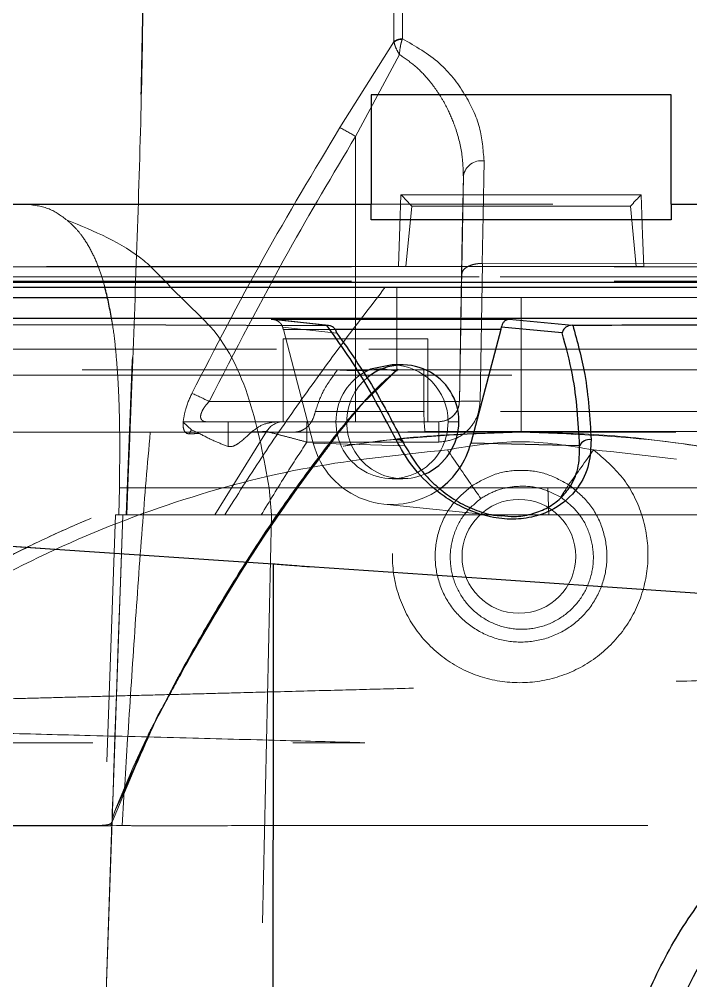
# Model space of a CAD drawing. Header units: millimetres. Extents: x 126 to 938, y 244 to 707.
# Drawn here: x 786.261 to 787.884, y 562.563 to 564.884 of the extents above; entities that cross this region are included whole.
import ezdxf

# ---------------------------------------------------------------- set-up
doc = ezdxf.new("R2010")
doc.units = ezdxf.units.MM
doc.linetypes.add('HIDDEN', pattern=[1.905, 1.27, -0.635])

msp = doc.modelspace()

# ---------------------------------------------------------------- linework, layer by layer
at = {"color": 7, "linetype": 'HIDDEN', "lineweight": 18}
for p, q in [((787.1665, 564.8292), (787.036, 564.6227)), ((787.0737, 564.601), (787.1796, 564.7986)), ((787.1111, 564.7014), (787.1111, 564.3994)), ((787.8363, 564.7014), (787.8363, 564.3994)), ((787.0737, 564.601), (787.0737, 563.9614)), ((787.3341, 564.5057), (787.3246, 563.9614)), ((787.1834, 564.4605), (787.764, 564.4605)), ((791.1005, 564.4373), (783.9082, 564.4373)), ((786.2803, 564.4373), (784.2438, 564.4373)), ((786.2803, 564.4373), (788.8596, 564.4373)), ((787.2096, 564.4329), (787.1953, 564.2873)), ((787.7521, 564.2873), (787.7378, 564.4329)), ((791.4838, 564.2873), (783.5905, 564.2873)), ((784.4222, 564.2873), (791.7627, 564.2873)), ((787.77, 564.2873), (787.1774, 564.2873)), ((787.1953, 564.2873), (787.1774, 564.2873)), ((787.1953, 564.2873), (787.7521, 564.2873)), ((787.3746, 563.9614), (787.3804, 564.2945)), ((787.3804, 564.2945), (787.3797, 564.2945)), ((787.77, 564.2873), (787.7521, 564.2873)), ((783.6128, 564.2623), (791.3347, 564.2623)), ((791.1827, 564.2623), (783.8954, 564.2623)), ((787.3299, 564.2672), (787.3246, 563.9614)), ((791.0485, 564.2493), (783.8989, 564.2493)), ((791.0435, 564.2373), (783.9039, 564.2373)), ((787.1456, 564.2373), (787.1737, 564.2373)), ((787.1456, 564.2373), (790.8259, 564.2373)), ((787.1737, 564.2373), (790.8083, 564.2373)), ((787.4737, 564.2123), (783.6862, 564.2123)), ((786.473, 564.2123), (787.4737, 564.2123)), ((787.4737, 564.2123), (787.4737, 563.8888)), ((787.4737, 564.2123), (791.1844, 564.2123)), ((791.2612, 564.2123), (787.4737, 564.2123)), ((787.4737, 564.2123), (787.4737, 563.8873)), ((789.8887, 564.1623), (783.924, 564.1623)), ((786.8975, 564.1407), (787.0286, 564.1264)), ((786.9715, 563.8605), (786.8992, 564.1346)), ((787.0248, 564.1346), (786.8992, 564.1346)), ((786.8987, 563.9123), (786.8987, 564.1123)), ((786.8987, 564.1123), (787.2487, 564.1123)), ((787.2487, 564.1123), (786.8987, 564.1123)), ((787.2487, 563.9123), (787.2487, 564.1123)), ((790.2808, 564.0873), (783.9237, 564.0873)), ((790.6927, 564.0873), (785.1688, 564.0873)), ((791.2612, 564.0251), (784.5076, 564.0251)), ((784.5077, 564.0373), (791.2612, 564.0373)), ((784.5085, 564.0373), (791.6974, 564.0373)), ((787.239, 564.0373), (787.0302, 564.0373)), ((787.1734, 564.0374), (789.498, 564.0373)), ((789.498, 564.0373), (787.1734, 564.0374)), ((787.1734, 564.0373), (789.498, 564.0373)), ((787.1734, 564.0373), (789.498, 564.0373)), ((787.239, 563.9373), (787.239, 564.0373)), ((790.5986, 564.0373), (787.239, 564.0373)), ((787.0737, 563.9614), (786.7201, 563.9614)), ((787.3246, 563.9614), (787.0737, 563.9614)), ((787.0737, 563.9123), (787.0737, 563.9614)), ((787.239, 563.9373), (786.9766, 563.9373)), ((790.5986, 563.9373), (787.239, 563.9373)), ((786.5283, 563.9111), (786.5197, 563.6872)), ((786.6572, 563.9123), (786.6564, 563.9123)), ((786.6564, 563.9123), (786.7655, 563.9123)), ((786.6775, 563.8928), (786.6571, 563.9116)), ((786.6572, 563.9123), (786.7142, 563.9123)), ((786.7142, 563.9123), (787.0737, 563.9123)), ((786.7655, 563.9123), (786.7655, 563.8526)), ((786.7655, 563.9123), (786.8851, 563.9123)), ((786.8991, 563.9123), (786.8851, 563.9123)), ((786.8987, 563.9123), (787.2487, 563.9123)), ((787.2487, 563.9123), (786.8987, 563.9123)), ((786.8991, 563.9123), (786.956, 563.9123)), ((786.956, 563.8631), (786.956, 563.9123)), ((787.2746, 563.9123), (786.956, 563.9123)), ((787.0264, 563.9123), (787.0524, 563.9123)), ((787.0737, 563.9123), (787.2746, 563.9123)), ((787.2746, 563.8631), (787.2746, 563.9123)), ((787.2972, 563.9123), (787.3232, 563.9123)), ((787.4737, 563.8873), (783.6862, 563.8873)), ((786.5775, 563.8873), (791.052, 563.8873)), ((786.6964, 563.8839), (786.6775, 563.8928)), ((786.9274, 563.8873), (786.7289, 563.8873)), ((786.7289, 563.8873), (787.1589, 563.8873)), ((786.8588, 563.8886), (786.7338, 563.6873)), ((786.9274, 563.8873), (787.1589, 563.8873)), ((787.1589, 563.8873), (787.2413, 563.8888)), ((787.2413, 563.8888), (787.4737, 563.8888)), ((787.4737, 563.8888), (790.568, 563.8888)), ((791.2612, 563.8873), (787.4737, 563.8873)), ((786.956, 563.8631), (787.2746, 563.8631)), ((787.1884, 563.8626), (787.193, 563.8541)), ((787.193, 563.8541), (786.9715, 563.8605)), ((787, 563.8433), (787.006, 563.8515)), ((787.1618, 563.7748), (787.1878, 563.7748)), ((786.5015, 563.6873), (786.5029, 563.7526)), ((786.8648, 563.7526), (786.5029, 563.7526)), ((787.5383, 563.7526), (786.8648, 563.7526)), ((786.8703, 563.6872), (786.8648, 563.7526)), ((788.563, 563.7526), (787.5383, 563.7526)), ((787.1423, 563.7132), (787.4263, 563.6846)), ((786.511, 563.6873), (786.4237, 561.1873)), ((786.4939, 563.6873), (786.5015, 563.6873)), ((786.511, 563.6873), (786.4939, 563.6873)), ((786.5015, 563.6873), (786.8703, 563.6873)), ((786.5197, 563.6873), (786.5015, 563.6873)), ((786.511, 563.6873), (786.7575, 563.6873)), ((786.521, 563.6873), (786.5197, 563.6873)), ((786.521, 563.6873), (786.7338, 563.6873)), ((786.8457, 563.6873), (786.7338, 563.6873)), ((786.7575, 563.6873), (791.0777, 563.6873)), ((786.7649, 558.8936), (786.8703, 563.6872)), ((788.6246, 563.6873), (786.8457, 563.6873)), ((786.8703, 563.6872), (786.8922, 563.6873)), ((786.8922, 563.6873), (786.9917, 563.6873)), ((786.5675, 563.1458), (786.6287, 563.2653)), ((786.536, 563.0782), (786.5675, 563.1458)), ((786.5505, 563.1019), (786.5752, 563.1609)), ((785.017, 563.1373), (787.0958, 563.1373)), ((785.1688, 563.1373), (787.0958, 563.1373)), ((786.4824, 562.9386), (786.5505, 563.1019)), ((786.4948, 562.9788), (786.536, 563.0782)), ((786.4853, 562.9528), (786.4948, 562.9788)), ((786.4853, 562.9528), (786.4948, 562.9788)), ((786.4922, 562.9718), (786.4853, 562.9529)), ((786.4854, 562.9529), (786.4237, 561.1873)), ((786.4853, 562.9529), (786.4237, 561.1873)), ((786.4237, 561.1873), (786.4853, 562.9528)), ((786.4854, 562.9528), (786.4237, 561.1873)), ((786.4851, 562.9462), (786.4237, 561.1873)), ((786.4852, 562.9478), (786.4851, 562.9462)), ((786.4854, 562.9529), (786.4852, 562.9478))]:
    msp.add_line(p, q, dxfattribs=at)
at = {"color": 7, "linetype": 'Continuous', "lineweight": 25}
for p, q in [((787.8363, 564.7014), (787.1111, 564.7014)), ((787.1111, 564.7014), (787.1111, 564.4373)), ((787.8363, 564.4373), (787.8363, 564.7014)), ((783.8775, 564.4373), (787.1111, 564.4373)), ((787.1111, 564.3994), (787.1111, 564.4373)), ((787.8363, 564.4373), (791.0988, 564.4373)), ((787.8363, 564.4373), (787.8363, 564.3994)), ((787.8363, 564.3994), (787.1111, 564.3994)), ((783.8989, 564.2493), (791.0485, 564.2493)), ((783.9039, 564.2373), (791.0435, 564.2373)), ((786.7029, 564.1623), (786.6269, 564.2373)), ((783.6862, 564.2123), (786.473, 564.2123)), ((781.559, 564.1623), (789.6435, 564.1623)), ((786.8699, 564.1596), (787.4452, 564.1596)), ((787.0054, 564.1449), (786.8699, 564.1596)), ((787.0081, 564.1447), (786.8726, 564.1595)), ((787.0046, 564.1449), (787.0054, 564.1449)), ((787.5726, 564.127), (787.4258, 564.1407)), ((787.4452, 564.1596), (787.5971, 564.1454)), ((787.5971, 564.1454), (787.5984, 564.1454)), ((787.4244, 564.1346), (787.0248, 564.1346)), ((787.4244, 564.1346), (787.352, 563.8605)), ((787.1878, 564.0498), (787.1618, 564.0498)), ((787.6152, 563.8542), (787.352, 563.8605)), ((783.9306, 563.7698), (786.347, 563.6047)), ((786.347, 563.6047), (786.8746, 563.5693))]:
    msp.add_line(p, q, dxfattribs=at)
at = {"color": 7, "linetype": 'HIDDEN', "lineweight": 18, "flags": 128}
for points in [[(787.3797, 564.2945), (787.3817, 564.41), (787.3841, 564.5422)], [(787.3341, 564.5057), (787.3316, 564.3655), (787.3299, 564.2672)], [(787.1774, 564.2873), (787.1808, 564.3843), (787.1834, 564.4605)], [(787.764, 564.4605), (787.7673, 564.3635), (787.77, 564.2873)], [(787.3804, 564.2945), (787.9886, 564.2936), (788.4665, 564.293)], [(786.5283, 563.9111), (786.5274, 563.8868), (786.5267, 563.8678)], [(786.5267, 563.8678), (786.5227, 563.7651), (786.5197, 563.6873)], [(786.521, 563.6873), (786.5245, 563.7781), (786.5281, 563.8729)], [(787.355, 563.7577), (787.3571, 563.7546), (787.3595, 563.7513), (787.362, 563.7477), (787.3647, 563.7438), (787.3675, 563.7398), (787.3704, 563.7356), (787.3735, 563.7313), (787.3765, 563.727)], [(787.5693, 563.7304), (787.572, 563.7345), (787.5746, 563.7386), (787.5772, 563.7426), (787.5798, 563.7465), (787.5822, 563.7503), (787.5845, 563.7538), (787.5867, 563.7571), (787.5886, 563.7602)], [(786.406, 561.1873), (786.4552, 562.5873), (786.4939, 563.6873)], [(786.511, 563.6873), (786.5053, 563.5237), (786.5002, 563.3773), (786.4959, 563.2538), (786.4923, 563.1525), (786.4905, 563.0993), (786.4889, 563.0537), (786.4876, 563.0157), (786.4866, 562.9878), (786.4859, 562.9688), (786.4854, 562.9528)], [(786.9917, 563.6873), (787.1011, 563.6873), (787.2288, 563.6873), (787.3776, 563.6873), (787.5407, 563.6873)], [(787.5407, 563.6873), (787.7943, 563.6873), (788.0646, 563.6873)]]:
    msp.add_lwpolyline(points, dxfattribs=at)
at = {"color": 7, "linetype": 'Continuous', "lineweight": 25, "flags": 128}
for points in [[(782.5267, 564.159), (782.8277, 564.1581), (783.1504, 564.157), (783.495, 564.1559), (783.8614, 564.1547), (784.2497, 564.1535), (784.6597, 564.1522), (785.0146, 564.151), (785.4023, 564.1498), (785.8167, 564.1485), (786.2083, 564.1473), (786.6149, 564.146), (787.0046, 564.1449)], [(787.1618, 564.0498), (787.11, 564.0393), (787.0925, 564.0304)], [(783.9306, 563.7698), (785.2838, 563.6774), (786.347, 563.6047)], [(786.8746, 563.5693), (786.8741, 562.2354), (786.8737, 561.1873)], [(786.962, 563.5627), (787.39, 563.5334), (787.811, 563.5046)], [(787.811, 563.5046), (788.2461, 563.4749), (788.671, 563.4458)]]:
    msp.add_lwpolyline(points, dxfattribs=at)
at = {"color": 7, "linetype": 'HIDDEN', "lineweight": 18}
for centre, radius, start, end in [((787.4737, 561.1873), 5.95, 91.99999, 178.00001), ((787.4737, 561.1872), 5.95, 92.00009, 177.99991), ((787.4737, 561.1872), 5.9354, 92.00001, 177.99993), ((787.4737, 561.1873), 5.95, 34.63083, 88.00015), ((787.4737, 561.1872), 5.95, 37.76413, 88), ((787.4737, 561.1873), 5.5, 90, 270), ((787.4737, 561.1873), 5.5, 90, 270), ((787.4737, 561.1873), 5.5, 270, 90), ((787.4737, 561.1873), 5.5, 270, 90), ((787.1858, 564.8066), 0.0303, 88.0082, 129.5455), ((787.1851, 564.8052), 0.0303, 87.5749, 127.8896), ((786.1068, 562.9641), 1.9012, 59.4299, 60.7417), ((787.3782, 564.4976), 0.0449, 82.5011, 169.6405), ((787.1607, 563.9133), 0.1365, 359.5611, 89.5604), ((787.1642, 563.9127), 0.1378, 121.3295, 180.1792), ((787.1905, 563.9126), 0.1381, 130.4767, 180.1432), ((786.0542, 562.5831), 1.5307, 64.2142, 65.9408), ((787.2746, 563.9623), 0.05, 269.9941, 358.9999), ((787.3496, 563.2478), 0.7141, 87.9938, 92.0062), ((787.5741, 563.9289), 0.3351, 178.5744, 186.8675), ((786.5397, 563.9105), 0.0114, 151.0406, 177.2508), ((786.8996, 563.8653), 0.047, 90.5521, 150.2865), ((787.1618, 563.9106), 0.1354, 179.2936, 0.7064), ((787.1878, 563.9103), 0.1354, 179.1654, 292.8804), ((786.7185, 563.8634), 0.0505, 144.4307, 157.0845), ((786.5384, 563.8673), 0.0117, 151.4698, 177.3212), ((790.6841, 561.0764), 4.6074, 143.0912, 153.1), ((787.1617, 563.9087), 0.1962, 194.2324, 305.9486), ((774.9437, 555.3104), 15.0132, 34.23965, 34.64138), ((784.6921, 565.8891), 3.5947, 323.6849, 325.3334), ((787.4684, 563.5873), 0.1375, 360, 180), ((787.4684, 563.5873), 0.1375, 360, 180), ((787.4684, 563.5873), 0.1375, 180, 0), ((787.4684, 563.5873), 0.1375, 180, 0)]:
    msp.add_arc(centre, radius, start, end, dxfattribs=at)
at = {"color": 7, "linetype": 'Continuous', "lineweight": 25}
for centre, radius, start, end in [((787.1879, 563.9141), 0.1353, 359.2257, 130.05), ((787.1857, 563.9117), 0.1375, 293.4371, 0.224), ((787.1746, 563.85), 0.0189, 12.5857, 99.8887), ((787.6386, 563.8432), 0.0259, 80.7902, 154.8472), ((787.1587, 563.9111), 0.1999, 306.2317, 345.3229)]:
    msp.add_arc(centre, radius, start, end, dxfattribs=at)
at = {"color": 7, "linetype": 'HIDDEN', "lineweight": 18}
for points, knots in [([(781.5811, 562.1595), (781.6174, 562.347), (781.6901, 562.7221), (781.8672, 563.2683), (782.0922, 563.7963), (782.368, 564.3005), (782.6913, 564.7763), (783.0593, 565.2194), (783.4688, 565.6257), (783.9012, 565.9786), (784.3489, 566.2803), (784.8116, 566.5366), (785.3078, 566.7553), (785.8328, 566.9305), (786.3745, 567.0541), (786.9225, 567.1309), (787.2899, 567.1405), (787.4737, 567.1453)], [0, 0, 0, 0, 0.068199, 0.136432, 0.204715, 0.273055, 0.341472, 0.409974, 0.478575, 0.547289, 0.609103, 0.671275, 0.736055, 0.80262, 0.868751, 0.934351, 1, 1, 1, 1]), ([(787.4737, 567.1453), (787.6724, 567.1397), (788.0695, 567.1285), (788.6619, 567.0388), (789.2445, 566.8939), (789.8037, 566.6906), (790.3243, 566.44), (790.8041, 566.1497), (791.2475, 565.8222), (791.6583, 565.4559), (792.0355, 565.0511), (792.3756, 564.6108), (792.6746, 564.138), (792.9277, 563.6398), (793.1333, 563.1205), (793.2884, 562.5847), (793.3964, 562.037), (793.4248, 561.6666), (793.439, 561.4814)], [0, 0, 0, 0, 0.065634, 0.131204, 0.197553, 0.263794, 0.32746, 0.388217, 0.448865, 0.509412, 0.569867, 0.631476, 0.693011, 0.754485, 0.815912, 0.877298, 0.938658, 1, 1, 1, 1]), ([(786.6232, 566.4318), (786.5474, 566.4184), (786.3924, 566.3909), (786.1568, 566.3361), (785.9236, 566.2714), (785.6991, 566.1982), (785.4783, 566.1159), (785.2465, 566.0177), (784.9847, 565.8913), (784.7038, 565.735), (784.4108, 565.5464), (784.1281, 565.3363), (783.8685, 565.1145), (783.6583, 564.9101), (783.4854, 564.7238), (783.3742, 564.5929), (783.2982, 564.4981), (783.2578, 564.4464), (783.2173, 564.3931), (783.1768, 564.3384), (783.1362, 564.2821), (783.0923, 564.2193), (783.0415, 564.1444), (782.9809, 564.0511), (782.9113, 563.9384), (782.834, 563.8054), (782.7507, 563.6512), (782.6487, 563.4455), (782.5417, 563.2009), (782.4416, 562.9321), (782.3566, 562.6637), (782.2857, 562.3915), (782.2273, 562.1112), (782.201, 561.9274), (782.1882, 561.838)], [0, 0, 0, 0, 0.033674, 0.068945, 0.105819, 0.139632, 0.172254, 0.20898, 0.249813, 0.299456, 0.349625, 0.402271, 0.453508, 0.499002, 0.530556, 0.564763, 0.574162, 0.58374, 0.593501, 0.603445, 0.61357, 0.623876, 0.636985, 0.653207, 0.672543, 0.694992, 0.720552, 0.749221, 0.795531, 0.837364, 0.874723, 0.918716, 0.960474, 1, 1, 1, 1]), ([(782.1986, 561.9019), (782.2169, 562.0255), (782.2587, 562.3072), (782.3717, 562.7357), (782.527, 563.1825), (782.7189, 563.6075), (782.9431, 564.0083), (783.1969, 564.3821), (783.4773, 564.7271), (783.814, 565.0756), (784.213, 565.4146), (784.6768, 565.7291), (785.1603, 565.9885), (785.6566, 566.192), (786.1298, 566.3394), (786.4404, 566.3971), (786.5792, 566.4228)], [0, 0, 0, 0, 0.055568, 0.126608, 0.196694, 0.265763, 0.333769, 0.40069, 0.466522, 0.531278, 0.615981, 0.698908, 0.780096, 0.859549, 0.937235, 1, 1, 1, 1]), ([(786.3887, 565.9373), (786.4175, 565.8993), (786.4797, 565.8175), (786.5245, 565.6506), (786.5507, 565.4474), (786.5603, 565.198), (786.5601, 564.9079), (786.5528, 564.5863), (786.5414, 564.2506), (786.5327, 564.0237), (786.5283, 563.9111)], [0, 0, 0, 0, 0.068825, 0.148352, 0.247063, 0.367739, 0.510952, 0.669548, 0.835908, 1, 1, 1, 1]), ([(786.5297, 563.916), (786.534, 564.0279), (786.5426, 564.2533), (786.5538, 564.587), (786.561, 564.9071), (786.5613, 565.1963), (786.5519, 565.4454), (786.5264, 565.6489), (786.4829, 565.8163), (786.4219, 565.899), (786.3937, 565.9373)], [0, 0, 0, 0, 0.163471, 0.329366, 0.487691, 0.630934, 0.751931, 0.851111, 0.931106, 1, 1, 1, 1]), ([(787.167, 565.9373), (787.167, 565.8491), (787.167, 565.667), (787.1668, 565.3897), (787.1666, 565.1087), (787.1665, 564.9218), (787.1665, 564.8299)], [0, 0, 0, 0, 0.238791, 0.493514, 0.751085, 1, 1, 1, 1]), ([(787.1868, 564.8368), (787.187, 564.9278), (787.1874, 565.1131), (787.188, 565.3919), (787.1886, 565.6677), (787.1888, 565.8493), (787.1888, 565.9373)], [0, 0, 0, 0, 0.248064, 0.505113, 0.760083, 1, 1, 1, 1]), ([(787.1665, 564.8299), (787.1665, 564.8298), (787.1665, 564.8295), (787.1665, 564.8293), (787.1665, 564.8292)], [0, 0, 0, 0, 0.552682, 1, 1, 1, 1]), ([(787.1665, 564.8292), (787.1671, 564.8268), (787.1683, 564.8219), (787.1725, 564.8115), (787.1767, 564.8039), (787.1796, 564.7986)], [0, 0, 0, 0, 0.216251, 0.460653, 1, 1, 1, 1]), ([(787.1796, 564.7986), (787.1802, 564.805), (787.1811, 564.8146), (787.1837, 564.8269), (787.1855, 564.8327), (787.1864, 564.8355)], [0, 0, 0, 0, 0.514429, 0.764875, 1, 1, 1, 1]), ([(787.1864, 564.8355), (787.1864, 564.8358), (787.1866, 564.8362), (787.1867, 564.8366), (787.1868, 564.8368)], [0, 0, 0, 0, 0.563296, 1, 1, 1, 1]), ([(787.3841, 564.5422), (787.3819, 564.5693), (787.3773, 564.6258), (787.3386, 564.7069), (787.278, 564.785), (787.2183, 564.819), (787.1868, 564.8368)], [0, 0, 0, 0, 0.217177, 0.453023, 0.711655, 1, 1, 1, 1]), ([(787.1796, 564.7986), (787.1921, 564.7902), (787.2185, 564.7724), (787.2468, 564.7427), (787.2683, 564.7146), (787.2842, 564.6899), (787.3015, 564.6575), (787.3196, 564.6119), (787.3325, 564.559), (787.3336, 564.5213), (787.3341, 564.5057)], [0, 0, 0, 0, 0.1312, 0.275979, 0.353628, 0.438797, 0.531091, 0.672725, 0.864314, 1, 1, 1, 1]), ([(787.036, 564.6227), (786.9731, 564.518), (786.847, 564.3078), (786.7346, 564.09), (786.6782, 563.9808)], [0, 0, 0, 0, 0.498467, 1, 1, 1, 1]), ([(786.7201, 563.9614), (786.7824, 564.0828), (786.8938, 564.2996), (787.0187, 564.5089), (787.0737, 564.601)], [0, 0, 0, 0, 0.559972, 1, 1, 1, 1]), ([(787.1834, 564.4605), (787.188, 564.4558), (787.1967, 564.4466), (787.2054, 564.4373), (787.2096, 564.4329)], [0, 0, 0, 0, 0.518623, 1, 1, 1, 1]), ([(787.764, 564.4605), (787.7594, 564.4558), (787.7507, 564.4466), (787.742, 564.4373), (787.7378, 564.4329)], [0, 0, 0, 0, 0.518623, 1, 1, 1, 1]), ([(783.9033, 564.4336), (783.9097, 564.4334), (783.9239, 564.433), (783.947, 564.4305), (783.9743, 564.4268), (784.0059, 564.4216), (784.042, 564.415), (784.0804, 564.4075), (784.1224, 564.3987), (784.1702, 564.3886), (784.2286, 564.3764), (784.299, 564.3622), (784.3787, 564.3467), (784.4577, 564.3321), (784.5289, 564.3199), (784.5982, 564.3087), (784.6704, 564.298), (784.751, 564.2873), (784.8841, 564.2718), (785.0023, 564.2621), (785.1022, 564.2569), (785.1324, 564.2555), (785.1623, 564.2544), (785.192, 564.2535), (785.2213, 564.2528), (785.2421, 564.2524), (785.2649, 564.2522), (785.2925, 564.2522), (785.3388, 564.2522), (785.4087, 564.2521), (785.5105, 564.2521), (785.6503, 564.2521), (785.8249, 564.252), (786.0364, 564.252), (786.2867, 564.252), (786.5586, 564.252), (786.8487, 564.2519), (787.0659, 564.252), (787.2158, 564.252), (787.2892, 564.252), (787.3639, 564.252), (787.4399, 564.252), (787.5172, 564.252), (787.5957, 564.252), (787.7853, 564.252), (788.0854, 564.252), (788.4933, 564.252), (788.8623, 564.252), (789.189, 564.252), (789.4711, 564.252), (789.7394, 564.2519), (789.9654, 564.2523), (790.145, 564.2513), (790.285, 564.2553), (790.4082, 564.265), (790.5255, 564.2794), (790.6366, 564.2973), (790.7557, 564.3215), (790.8708, 564.3508), (790.9722, 564.3828), (791.0426, 564.4079), (791.0786, 564.4241), (791.0903, 564.4294)], [0, 0, 0, 0, 0.0026639, 0.0058768, 0.0096783, 0.0140985, 0.0191725, 0.0249292, 0.0303117, 0.0370116, 0.0452034, 0.0550778, 0.0668425, 0.0789495, 0.0884186, 0.0968445, 0.1081012, 0.1187455, 0.1306125, 0.16375, 0.1679688, 0.1721514, 0.1762965, 0.1804026, 0.1844682, 0.1884887, 0.1890465, 0.1939461, 0.1999546, 0.2082387, 0.2229934, 0.2422433, 0.2663004, 0.2954798, 0.3300669, 0.3702632, 0.4084198, 0.4505172, 0.4604928, 0.4706549, 0.4810002, 0.4915237, 0.5022205, 0.5130873, 0.5241174, 0.580953, 0.6377159, 0.6935284, 0.7342016, 0.7733962, 0.8106864, 0.8456366, 0.867225, 0.8852794, 0.9037989, 0.9185203, 0.9343178, 0.9505449, 0.9689743, 0.983625, 0.9946658, 1, 1, 1, 1]), ([(786.3765, 564.399), (786.3626, 564.4093), (786.334, 564.4306), (786.2986, 564.435), (786.2803, 564.4373)], [0, 0, 0, 0, 0.485116, 1, 1, 1, 1]), ([(786.4678, 564.2373), (786.4673, 564.2392), (786.4637, 564.254), (786.4543, 564.2818), (786.4385, 564.3199), (786.4194, 564.3524), (786.3988, 564.3791), (786.3841, 564.3922), (786.3765, 564.399)], [0, 0, 0, 0, 0.032448, 0.242296, 0.465474, 0.687148, 0.839251, 1, 1, 1, 1]), ([(786.6269, 564.2373), (786.6061, 564.2597), (786.5374, 564.3338), (786.4426, 564.3722), (786.3765, 564.399)], [0, 0, 0, 0, 0.302993, 1, 1, 1, 1]), ([(783.8889, 564.2867), (783.9493, 564.2867), (784.0817, 564.2867), (784.2916, 564.2866), (784.5218, 564.2866), (784.7627, 564.2865), (785.0088, 564.2865), (785.2556, 564.2864), (785.4989, 564.2864), (785.772, 564.2864), (786.066, 564.2863), (786.3718, 564.2863), (786.6434, 564.2862), (786.8771, 564.2862), (787.0706, 564.2862), (787.2118, 564.2862), (787.3081, 564.2862), (787.367, 564.2862), (787.432, 564.2862), (787.5225, 564.2862), (787.6576, 564.2862), (787.831, 564.2862), (788.0421, 564.2862), (788.2895, 564.2862), (788.5706, 564.2863), (788.8819, 564.2863), (789.2182, 564.2864), (789.5721, 564.2864), (789.8943, 564.2865), (790.1767, 564.2865), (790.413, 564.2866), (790.6389, 564.2866), (790.8491, 564.2866), (791.0274, 564.2867), (791.135, 564.2867), (791.1789, 564.2868)], [0, 0, 0, 0, 0.024859, 0.054493, 0.086352, 0.119631, 0.153604, 0.187637, 0.221177, 0.253758, 0.299996, 0.342185, 0.379601, 0.411759, 0.438355, 0.459216, 0.469892, 0.47797, 0.48344, 0.496659, 0.515201, 0.539028, 0.568047, 0.602075, 0.640802, 0.683743, 0.730194, 0.779178, 0.829402, 0.862777, 0.895404, 0.926629, 0.955728, 0.981913, 1, 1, 1, 1]), ([(787.3299, 564.2672), (787.3308, 564.2707), (787.3327, 564.2787), (787.3421, 564.2856), (787.3516, 564.2901), (787.3606, 564.2927), (787.3701, 564.2942), (787.3765, 564.2944), (787.3797, 564.2945)], [0, 0, 0, 0, 0.172864, 0.390734, 0.535051, 0.687659, 0.844188, 1, 1, 1, 1]), ([(786.7575, 563.6873), (786.7868, 563.7334), (786.847, 563.8282), (786.9429, 563.9666), (787.0428, 564.1038), (787.1113, 564.1928), (787.1456, 564.2373)], [0, 0, 0, 0, 0.24371, 0.499972, 0.749997, 1, 1, 1, 1]), ([(787.1736, 564.2373), (787.1737, 564.2041), (787.1738, 564.1489), (787.1732, 564.0835), (787.174, 564.0502), (787.1735, 564.0387), (787.1734, 564.0374), (787.1734, 564.0373)], [0, 0, 0, 0, 0.4987126, 0.8272938, 0.9816311, 0.9979131, 1, 1, 1, 1]), ([(786.5029, 563.7526), (786.5033, 563.779), (786.5042, 563.8318), (786.5037, 563.8978), (786.5025, 563.9507), (786.5009, 563.9903), (786.4983, 564.0368), (786.4939, 564.089), (786.489, 564.1331), (786.4846, 564.157), (786.4836, 564.1623)], [0, 0, 0, 0, 0.192801, 0.385634, 0.482201, 0.579001, 0.675623, 0.822443, 0.961307, 1, 1, 1, 1]), ([(786.8648, 563.7526), (786.852, 563.8235), (786.8266, 563.9645), (786.7611, 564.1056), (786.7063, 564.1589), (786.7029, 564.1623)], [0, 0, 0, 0, 0.485932, 0.967765, 1, 1, 1, 1]), ([(786.8699, 564.1596), (786.8733, 564.1593), (786.8802, 564.1586), (786.8887, 564.1538), (786.8947, 564.1476), (786.8966, 564.1429), (786.8975, 564.1407)], [0, 0, 0, 0, 0.285822, 0.579495, 0.799287, 1, 1, 1, 1]), ([(786.8992, 564.1346), (786.8989, 564.1358), (786.8983, 564.1378), (786.8977, 564.1398), (786.8975, 564.1407)], [0, 0, 0, 0, 0.563341, 1, 1, 1, 1]), ([(787.1734, 564.0373), (787.145, 564.0124), (787.114, 563.9852), (787.0666, 563.9266), (786.9927, 563.8389), (786.8507, 563.6376), (786.7248, 563.4442), (786.6335, 563.2715), (786.6027, 563.2108), (786.5769, 563.1659), (786.5469, 563.0958), (786.5193, 563.0332), (786.4924, 562.9723)], [0, 0, 0, 0, 0.08862, 0.097121, 0.177624, 0.359234, 0.677845, 0.721069, 0.820052, 0.838523, 0.842952, 1, 1, 1, 1]), ([(786.4924, 562.9723), (786.5256, 563.0446), (786.5607, 563.1211), (786.5966, 563.2051), (786.6184, 563.2417), (786.6587, 563.3165), (786.7573, 563.4956), (786.8687, 563.6693), (786.9726, 563.8052), (787.011, 563.8561), (787.0489, 563.9073), (787.102, 563.9721), (787.1496, 564.0156), (787.1734, 564.0373)], [0, 0, 0, 0, 0.187819, 0.198739, 0.215162, 0.28819, 0.399344, 0.697481, 0.773867, 0.802961, 0.847955, 0.924113, 1, 1, 1, 1]), ([(786.6287, 563.2653), (786.6833, 563.3605), (786.7888, 563.5447), (786.9265, 563.75), (787.0223, 563.8712), (787.0784, 563.9488), (787.1313, 563.9945), (787.1676, 564.0314), (787.1734, 564.0373)], [0, 0, 0, 0, 0.347269, 0.671529, 0.780565, 0.836281, 0.973705, 1, 1, 1, 1]), ([(786.6306, 563.268), (786.6376, 563.2813), (786.6659, 563.3353), (786.7222, 563.433), (786.8014, 563.5643), (786.8917, 563.7011), (786.9883, 563.8332), (787.0799, 563.9499), (787.1471, 564.0124), (787.1764, 564.0396)], [0, 0, 0, 0, 0.047626, 0.19271, 0.356229, 0.532324, 0.710344, 0.873896, 1, 1, 1, 1]), ([(786.8753, 563.6701), (786.9208, 563.7342), (786.9892, 563.8307), (787.0859, 563.9562), (787.1443, 564.0103), (787.1734, 564.0373)], [0, 0, 0, 0, 0.49715, 0.749172, 1, 1, 1, 1]), ([(787.0302, 564.0373), (787.0177, 564.0207), (786.9945, 563.9901), (786.9822, 563.9539), (786.9766, 563.9373)], [0, 0, 0, 0, 0.541695, 1, 1, 1, 1]), ([(787.1734, 564.0373), (787.1735, 564.0372), (787.1767, 564.0336), (787.1353, 564.0429), (787.1081, 564.0336), (787.0602, 564.0359), (787.0302, 564.0373)], [0, 0, 0, 0, 0.001382, 0.099767, 0.437178, 1, 1, 1, 1]), ([(786.6782, 563.9808), (786.6723, 563.9676), (786.6623, 563.9456), (786.6586, 563.9218), (786.6572, 563.9123)], [0, 0, 0, 0, 0.599923, 1, 1, 1, 1]), ([(786.7022, 563.9163), (786.7012, 563.9179), (786.699, 563.9212), (786.6993, 563.9279), (786.7015, 563.9352), (786.7057, 563.9434), (786.7119, 563.9524), (786.7172, 563.9582), (786.7201, 563.9614)], [0, 0, 0, 0, 0.10408, 0.22552, 0.368035, 0.54463, 0.755847, 1, 1, 1, 1]), ([(787.3246, 563.9614), (787.3242, 563.9574), (787.3236, 563.95), (787.3189, 563.9378), (787.3096, 563.9251), (787.2938, 563.9144), (787.2809, 563.913), (787.2746, 563.9123)], [0, 0, 0, 0, 0.153868, 0.288725, 0.500808, 0.756966, 1, 1, 1, 1]), ([(787.2746, 563.8631), (787.2886, 563.8649), (787.3178, 563.8684), (787.3511, 563.8949), (787.3708, 563.9279), (787.3733, 563.9505), (787.3746, 563.9614)], [0, 0, 0, 0, 0.2705379, 0.5624047, 0.7895337, 1, 1, 1, 1]), ([(786.9766, 563.9373), (786.9751, 563.9318), (786.9726, 563.923), (786.9681, 563.9137), (786.9648, 563.9088), (786.9628, 563.906), (786.9605, 563.9034), (786.9576, 563.9004), (786.9537, 563.897), (786.9479, 563.8932), (786.9393, 563.8888), (786.9319, 563.8878), (786.9274, 563.8873)], [0, 0, 0, 0, 0.222642, 0.36398, 0.409645, 0.455221, 0.500902, 0.546569, 0.622535, 0.703716, 0.82179, 1, 1, 1, 1]), ([(786.5281, 563.8729), (786.5284, 563.8809), (786.529, 563.8953), (786.5295, 563.9097), (786.5297, 563.916)], [0, 0, 0, 0, 0.5584742, 1, 1, 1, 1]), ([(786.6564, 563.9123), (786.6565, 563.9121), (786.6568, 563.9119), (786.657, 563.9117), (786.6571, 563.9116)], [0, 0, 0, 0, 0.554754, 1, 1, 1, 1]), ([(786.6571, 563.9116), (786.657, 563.9074), (786.6568, 563.9), (786.6592, 563.8904), (786.6647, 563.8838), (786.6696, 563.8833), (786.672, 563.8831)], [0, 0, 0, 0, 0.34543, 0.607206, 0.807156, 1, 1, 1, 1]), ([(786.7142, 563.9123), (786.7117, 563.9123), (786.7072, 563.9125), (786.7037, 563.9152), (786.7022, 563.9163)], [0, 0, 0, 0, 0.559288, 1, 1, 1, 1]), ([(786.8851, 563.9123), (786.8731, 563.911), (786.8499, 563.9086), (786.8314, 563.8944), (786.8224, 563.8876)], [0, 0, 0, 0, 0.514545, 1, 1, 1, 1]), ([(786.5775, 563.8873), (786.4494, 563.8873), (786.1994, 563.8873), (785.8336, 563.8873), (785.4885, 563.8873), (785.1682, 563.8873), (784.8771, 563.8873), (784.6187, 563.8873), (784.3961, 563.8873), (784.2116, 563.8873), (784.0712, 563.8873), (783.9674, 563.8873), (783.9196, 563.8873), (783.8779, 563.8873), (783.9605, 563.8873), (784.0099, 563.8873), (784.1496, 563.8873), (784.309, 563.8873), (784.5175, 563.8873), (784.7602, 563.8873), (785.0381, 563.8873), (785.3466, 563.8873), (785.5917, 563.8873), (785.7639, 563.8873), (785.854, 563.8873), (785.9392, 563.8873), (786.0256, 563.8873), (786.1189, 563.8873), (786.2171, 563.8873), (786.3012, 563.8873), (786.3699, 563.8873), (786.4309, 563.8873), (786.5157, 563.8873), (786.615, 563.8873), (786.6924, 563.8873), (786.7289, 563.8873)], [0, 0, 0, 0, 0.069538, 0.135751, 0.198642, 0.256936, 0.309642, 0.356759, 0.397173, 0.43066, 0.456497, 0.474593, 0.484525, 0.486296, 0.492657, 0.507142, 0.529752, 0.559949, 0.597254, 0.641668, 0.692164, 0.748014, 0.809223, 0.825246, 0.841543, 0.858117, 0.871544, 0.88843, 0.908775, 0.924865, 0.934091, 0.946105, 0.957966, 0.980179, 1, 1, 1, 1]), ([(784.7737, 561.1868), (784.7748, 561.2455), (784.777, 561.3636), (784.7951, 561.541), (784.8214, 561.7006), (784.8535, 561.8432), (784.8884, 561.9697), (784.9309, 562.0985), (784.9805, 562.2267), (785.0384, 562.3561), (785.1061, 562.4882), (785.1805, 562.6149), (785.2571, 562.7307), (785.3392, 562.8427), (785.4406, 562.9669), (785.5688, 563.1042), (785.7108, 563.2353), (785.8486, 563.3454), (785.9865, 563.4428), (786.13, 563.5315), (786.2855, 563.6138), (786.4989, 563.71), (786.7773, 563.8034), (787.1245, 563.8743), (787.3579, 563.8829), (787.4737, 563.8873)], [0, 0, 0, 0, 0.041533, 0.083541, 0.126021, 0.155929, 0.186865, 0.218829, 0.25182, 0.284108, 0.319086, 0.356754, 0.388015, 0.417254, 0.455024, 0.501325, 0.550052, 0.591621, 0.626032, 0.669421, 0.710885, 0.750427, 0.834945, 0.918137, 1, 1, 1, 1]), ([(784.7737, 561.1873), (784.7762, 561.275), (784.7812, 561.4519), (784.8212, 561.7122), (784.8854, 561.9712), (784.9632, 562.1891), (785.047, 562.375), (785.1293, 562.5308), (785.2164, 562.6716), (785.3117, 562.807), (785.4216, 562.9457), (785.553, 563.0885), (785.6898, 563.2163), (785.8108, 563.316), (785.926, 563.401), (786.0451, 563.48), (786.173, 563.555), (786.3064, 563.6233), (786.478, 563.6999), (786.692, 563.7763), (786.9512, 563.8403), (787.2123, 563.88), (787.3869, 563.8848), (787.4737, 563.8873)], [0, 0, 0, 0, 0.062052, 0.1251587, 0.1858648, 0.2506087, 0.2885428, 0.3300841, 0.3752371, 0.40553, 0.4472333, 0.5003462, 0.5426558, 0.5796087, 0.6112034, 0.6439196, 0.6806969, 0.7160285, 0.7499195, 0.8135878, 0.8764932, 0.9386307, 1, 1, 1, 1]), ([(786.5775, 563.8873), (786.5709, 563.8098), (786.5572, 563.6496), (786.5401, 563.4073), (786.5242, 563.168), (786.5143, 563.0116), (786.5096, 562.9371)], [0, 0, 0, 0, 0.244753, 0.506474, 0.764961, 1, 1, 1, 1]), ([(786.7655, 563.8526), (786.769, 563.8524), (786.7778, 563.8519), (786.7981, 563.8647), (786.8121, 563.8779), (786.8224, 563.8876)], [0, 0, 0, 0, 0.152166, 0.377774, 1, 1, 1, 1]), ([(786.8224, 563.8876), (786.8293, 563.8878), (786.8414, 563.8881), (786.8536, 563.8884), (786.8588, 563.8886)], [0, 0, 0, 0, 0.568151, 1, 1, 1, 1]), ([(786.956, 563.8631), (786.946, 563.8658), (786.9265, 563.871), (786.8992, 563.8782), (786.8769, 563.8841), (786.8639, 563.8873), (786.8588, 563.8886)], [0, 0, 0, 0, 0.310642, 0.601244, 0.84311, 1, 1, 1, 1]), ([(787.4737, 563.8873), (787.5406, 563.8858), (787.6763, 563.8829), (787.8815, 563.8588), (788.0899, 563.819), (788.3, 563.7609), (788.4634, 563.701), (788.582, 563.6498), (788.6577, 563.6143), (788.735, 563.5751), (788.8138, 563.5318), (788.8937, 563.4844), (788.9718, 563.4342), (789.0551, 563.3765), (789.1497, 563.3055), (789.2629, 563.2115), (789.392, 563.0905), (789.5188, 562.9536), (789.629, 562.8162), (789.727, 562.6779), (789.8166, 562.5334), (789.8995, 562.3768), (789.9967, 562.1617), (790.0906, 561.8815), (790.161, 561.5333), (790.1695, 561.301), (790.1737, 561.1866)], [0, 0, 0, 0, 0.047315, 0.09597, 0.145965, 0.197303, 0.249981, 0.268963, 0.288675, 0.309122, 0.330302, 0.352214, 0.374858, 0.395977, 0.423874, 0.458546, 0.499993, 0.548942, 0.590444, 0.624495, 0.668868, 0.710617, 0.749739, 0.835737, 0.919158, 1, 1, 1, 1]), ([(787.4737, 563.8873), (787.5909, 563.8828), (787.8248, 563.874), (788.172, 563.8028), (788.4482, 563.71), (788.6607, 563.6143), (788.8172, 563.5317), (788.9568, 563.4453), (789.0909, 563.3511), (789.2296, 563.2417), (789.3679, 563.1146), (789.4886, 562.9866), (789.5796, 562.8787), (789.6544, 562.7807), (789.7251, 562.6793), (789.7934, 562.5712), (789.86, 562.4527), (789.9179, 562.3367), (789.9883, 562.1773), (790.0616, 561.9725), (790.1257, 561.715), (790.1661, 561.4536), (790.1712, 561.2758), (790.1737, 561.1873)], [0, 0, 0, 0, 0.082901, 0.165385, 0.249755, 0.28852, 0.330227, 0.374882, 0.40453, 0.446174, 0.49981, 0.537288, 0.570562, 0.599638, 0.624508, 0.658032, 0.69008, 0.720654, 0.749754, 0.813302, 0.874263, 0.937351, 1, 1, 1, 1]), ([(786.672, 563.8831), (786.6766, 563.8832), (786.6847, 563.8835), (786.6929, 563.8838), (786.6964, 563.8839)], [0, 0, 0, 0, 0.560072, 1, 1, 1, 1]), ([(786.6964, 563.8839), (786.7079, 563.8778), (786.7303, 563.866), (786.7539, 563.857), (786.7655, 563.8526)], [0, 0, 0, 0, 0.5117583, 1, 1, 1, 1]), ([(786.8457, 563.6873), (786.8658, 563.7204), (786.9018, 563.7795), (786.9394, 563.8376), (786.956, 563.8631)], [0, 0, 0, 0, 0.5599826, 1, 1, 1, 1]), ([(787.2955, 563.8445), (787.3544, 563.8542), (787.4721, 563.8737), (787.5899, 563.8542), (787.6487, 563.8444)], [0, 0, 0, 0, 0.500605, 1, 1, 1, 1]), ([(787.2955, 563.8445), (787.1837, 563.833), (786.9612, 563.8103), (786.6361, 563.7237), (786.3244, 563.6005), (786.0307, 563.4388), (785.7594, 563.2421), (785.515, 563.0135), (785.301, 562.7562), (785.1206, 562.4741), (784.9769, 562.1718), (784.873, 561.8534), (784.807, 561.5237), (784.799, 561.2997), (784.795, 561.1873)], [0, 0, 0, 0, 0.083838, 0.166939, 0.250413, 0.333834, 0.416736, 0.500269, 0.583257, 0.666208, 0.749798, 0.83271, 0.916013, 1, 1, 1, 1]), ([(787.6487, 563.8444), (787.6737, 563.8232), (787.7237, 563.7809), (787.7688, 563.6918), (787.7856, 563.5945), (787.7707, 563.4965), (787.7262, 563.4081), (787.6564, 563.3379), (787.5683, 563.2927), (787.4706, 563.2771), (787.3727, 563.2925), (787.2845, 563.3378), (787.215, 563.4085), (787.1713, 563.4972), (787.1574, 563.5953), (787.1749, 563.6924), (787.2204, 563.7812), (787.2704, 563.8234), (787.2955, 563.8445)], [0, 0, 0, 0, 0.062584, 0.125068, 0.187554, 0.250045, 0.312547, 0.375061, 0.437563, 0.500042, 0.56246, 0.625227, 0.687664, 0.750091, 0.812547, 0.875023, 0.937508, 1, 1, 1, 1]), ([(790.1419, 561.1873), (790.138, 561.2987), (790.1302, 561.5211), (790.0652, 561.85), (789.9625, 562.1683), (789.8198, 562.4713), (789.6404, 562.754), (789.427, 563.0119), (789.1827, 563.2414), (788.9118, 563.4384), (788.6183, 563.6003), (788.3065, 563.7237), (787.9821, 563.8102), (787.7596, 563.833), (787.6487, 563.8444)], [0, 0, 0, 0, 0.083334, 0.166257, 0.249893, 0.333005, 0.416125, 0.499802, 0.582812, 0.666274, 0.749799, 0.832886, 0.916689, 1, 1, 1, 1]), ([(787.355, 563.7577), (787.3733, 563.7681), (787.4094, 563.7889), (787.4715, 563.7975), (787.5338, 563.7903), (787.5702, 563.7703), (787.5886, 563.7602)], [0, 0, 0, 0, 0.253455, 0.50065, 0.746955, 1, 1, 1, 1]), ([(787.5886, 563.7602), (787.6059, 563.7462), (787.6404, 563.7183), (787.672, 563.6586), (787.6845, 563.5934), (787.6757, 563.5275), (787.6471, 563.468), (787.6016, 563.4203), (787.5437, 563.389), (787.4789, 563.3769), (787.4133, 563.3855), (787.3534, 563.4141), (787.3051, 563.4603), (787.2736, 563.5196), (787.2624, 563.5863), (787.2731, 563.6529), (787.3036, 563.7142), (787.3379, 563.7432), (787.355, 563.7577)], [0, 0, 0, 0, 0.062956, 0.125622, 0.188001, 0.250097, 0.311946, 0.373625, 0.435227, 0.496903, 0.558768, 0.620943, 0.683472, 0.746351, 0.809545, 0.872967, 0.936544, 1, 1, 1, 1]), ([(787.5693, 563.7304), (787.5521, 563.7389), (787.5179, 563.7559), (787.464, 563.7579), (787.4154, 563.7493), (787.3894, 563.7344), (787.3765, 563.727)], [0, 0, 0, 0, 0.280101, 0.55994, 0.780477, 1, 1, 1, 1]), ([(787.5383, 563.7526), (787.5387, 563.7404), (787.5395, 563.7186), (787.5403, 563.6968), (787.5407, 563.6873)], [0, 0, 0, 0, 0.559949, 1, 1, 1, 1]), ([(787.3765, 563.727), (787.3624, 563.7151), (787.3343, 563.6912), (787.3089, 563.6409), (787.2995, 563.5859), (787.308, 563.5306), (787.3333, 563.4807), (787.3729, 563.4412), (787.423, 563.4162), (787.4784, 563.4083), (787.5335, 563.4182), (787.5826, 563.4449), (787.6209, 563.4857), (787.6445, 563.5364), (787.6511, 563.592), (787.6399, 563.6465), (787.6128, 563.696), (787.5838, 563.7189), (787.5693, 563.7304)], [0, 0, 0, 0, 0.062297, 0.1248, 0.187317, 0.249836, 0.312364, 0.374889, 0.437413, 0.499947, 0.562464, 0.624985, 0.687498, 0.750013, 0.812516, 0.875024, 0.937512, 1, 1, 1, 1]), ([(786.6287, 563.2653), (786.707, 563.401), (786.786, 563.538), (786.8745, 563.6689), (786.8753, 563.6701)], [0, 0, 0, 0, 0.990654, 1, 1, 1, 1]), ([(791.0226, 563.3687), (791.0052, 563.3682), (790.9606, 563.3671), (790.8786, 563.3649), (790.7667, 563.362), (790.6247, 563.3583), (790.4528, 563.3538), (790.2804, 563.3493), (790.1122, 563.3449), (789.9527, 563.3406), (789.7768, 563.336), (789.5597, 563.3303), (789.2969, 563.3235), (788.9845, 563.3153), (788.7236, 563.3085), (788.5196, 563.3032), (788.3776, 563.2994), (788.2218, 563.2953), (788.0524, 563.2909), (787.8693, 563.2861), (787.6811, 563.2812), (787.4981, 563.2764), (787.3306, 563.272), (787.1804, 563.2681), (787.0362, 563.2643), (786.9026, 563.2608), (786.7839, 563.2577), (786.6849, 563.2551), (786.5957, 563.2528), (786.5068, 563.2505), (786.4195, 563.2482), (786.334, 563.2459), (786.2503, 563.2438), (786.1683, 563.2416), (786.0439, 563.2384), (785.8812, 563.2341), (785.6545, 563.2282), (785.418, 563.222), (785.1772, 563.2156), (785.027, 563.2117), (784.9569, 563.2099)], [0, 0, 0, 0, 0.008606, 0.022088, 0.040526, 0.063945, 0.092324, 0.125578, 0.149219, 0.175491, 0.204471, 0.236215, 0.282871, 0.334428, 0.390718, 0.411904, 0.435316, 0.460985, 0.488922, 0.519116, 0.551532, 0.581994, 0.609636, 0.634404, 0.656272, 0.680927, 0.700476, 0.714981, 0.729918, 0.744581, 0.758965, 0.773062, 0.78687, 0.800383, 0.8136, 0.848389, 0.880879, 0.925714, 0.965354, 1, 1, 1, 1]), ([(787.0958, 563.1373), (787.0323, 563.139), (786.8938, 563.1428), (786.6728, 563.1485), (786.445, 563.1544), (786.2299, 563.1599), (786.0173, 563.1651), (785.7959, 563.1703), (785.5679, 563.1755), (785.3591, 563.1802), (785.2295, 563.183), (785.1688, 563.1844)], [0, 0, 0, 0, 0.098788, 0.215682, 0.344074, 0.453486, 0.55051, 0.674992, 0.798155, 0.905462, 1, 1, 1, 1]), ([(786.4924, 562.9723), (786.4923, 562.9722), (786.4923, 562.9721), (786.4922, 562.9719), (786.4922, 562.9718)], [0, 0, 0, 0, 0.556103, 1, 1, 1, 1]), ([(786.5096, 562.9371), (786.4376, 562.9368), (786.2793, 562.9362), (786.0218, 562.9366), (785.727, 562.9377), (785.4549, 562.9397), (785.2242, 562.9413), (785.0511, 562.9418), (784.8953, 562.9417), (784.7561, 562.941), (784.6323, 562.9396), (784.5549, 562.938), (784.5186, 562.9373)], [0, 0, 0, 0, 0.10838, 0.238578, 0.387955, 0.552627, 0.648632, 0.735475, 0.813552, 0.883319, 0.945294, 1, 1, 1, 1]), ([(786.4851, 562.9462), (786.4841, 562.9446), (786.4812, 562.9401), (786.4698, 562.9385), (786.4543, 562.9371), (786.427, 562.9374), (786.3906, 562.9375), (786.3408, 562.9376), (786.2931, 562.9374), (786.2453, 562.9372), (786.2001, 562.9372), (786.1497, 562.9373), (786.0986, 562.9374), (786.0421, 562.9374), (785.9785, 562.9374), (785.9046, 562.9365), (785.8268, 562.9355), (785.7738, 562.9366), (785.7466, 562.9372)], [0, 0, 0, 0, 0.00741, 0.021088, 0.042578, 0.072351, 0.130513, 0.190668, 0.273566, 0.323717, 0.383969, 0.456525, 0.527987, 0.590635, 0.685356, 0.785163, 0.890035, 1, 1, 1, 1]), ([(786.5096, 562.9371), (786.513, 562.9371), (786.5272, 562.937), (786.5583, 562.937), (786.627, 562.9369), (786.7365, 562.937), (786.877, 562.9371), (787.0309, 562.9372), (787.194, 562.9373), (787.4122, 562.9373), (787.6586, 562.9373), (787.8672, 562.9374), (787.9932, 562.9375), (788.0549, 562.9375), (788.1099, 562.9375), (788.158, 562.9376), (788.1993, 562.9376), (788.2649, 562.9377), (788.3569, 562.9379), (788.477, 562.9381), (788.5961, 562.9382), (788.714, 562.9383), (788.8306, 562.9383), (788.9457, 562.9383), (789.048, 562.9382), (789.1468, 562.9381), (789.2509, 562.9377), (789.3775, 562.9373), (789.51, 562.9367), (789.6309, 562.9362), (789.726, 562.936), (789.8255, 562.936), (789.9369, 562.9362), (790.0671, 562.9364), (790.1919, 562.9365), (790.311, 562.9365), (790.4311, 562.9365), (790.5558, 562.9365), (790.6528, 562.9367), (790.7172, 562.9369), (790.7473, 562.937), (790.7773, 562.9371), (790.8072, 562.9373), (790.8368, 562.9374), (790.8662, 562.9376), (790.9025, 562.9378), (790.953, 562.9379), (791.0048, 562.9379), (791.0514, 562.9378), (791.0855, 562.9377), (791.1201, 562.9376), (791.1543, 562.9375), (791.1818, 562.9373), (791.2023, 562.9373), (791.2157, 562.9372), (791.2277, 562.9372), (791.2382, 562.9373), (791.2473, 562.9374), (791.2553, 562.9375), (791.2653, 562.9377), (791.2754, 562.9386), (791.2829, 562.9379), (791.2869, 562.9388), (791.2874, 562.9379), (791.2875, 562.9377), (791.2876, 562.9376)], [0, 0, 0, 0, 0.002195, 0.008854, 0.019582, 0.045305, 0.077583, 0.107795, 0.141939, 0.179999, 0.244794, 0.296598, 0.310968, 0.323896, 0.335387, 0.345451, 0.354096, 0.361326, 0.386673, 0.411825, 0.436753, 0.461432, 0.485836, 0.509938, 0.533716, 0.550079, 0.571961, 0.599077, 0.629568, 0.65517, 0.674961, 0.689262, 0.717625, 0.744903, 0.771038, 0.795979, 0.819674, 0.846421, 0.874265, 0.880572, 0.886874, 0.893158, 0.899413, 0.905623, 0.911777, 0.91786, 0.92838, 0.943484, 0.950407, 0.957612, 0.964924, 0.972144, 0.979055, 0.982203, 0.98501, 0.987497, 0.989687, 0.991604, 0.993263, 0.994688, 0.997905, 0.999368, 0.999861, 0.999967, 1, 1, 1, 1])]:
    msp.add_open_spline(points, degree=3, knots=knots, dxfattribs=at)
msp.add_open_spline([(787.7378, 564.4329), (787.6498, 564.4328), (787.4737, 564.4328), (787.2976, 564.4328), (787.2096, 564.4329)], degree=3, dxfattribs=at)
at = {"color": 7, "linetype": 'Continuous', "lineweight": 25}
for points, knots in [([(786.4836, 564.1623), (786.4815, 564.1752), (786.4774, 564.2005), (786.4709, 564.2252), (786.4678, 564.2373)], [0, 0, 0, 0, 0.513921, 1, 1, 1, 1]), ([(787.1714, 563.8686), (787.1436, 563.9223), (787.0942, 564.0181), (787.032, 564.1062), (787.0046, 564.1449)], [0, 0, 0, 0, 0.56038, 1, 1, 1, 1]), ([(787.0286, 564.1264), (787.0275, 564.1295), (787.0254, 564.1353), (787.0188, 564.1412), (787.012, 564.1444), (787.0075, 564.1447), (787.0054, 564.1449)], [0, 0, 0, 0, 0.305683, 0.573036, 0.804068, 1, 1, 1, 1]), ([(787.4258, 564.1407), (787.4256, 564.1396), (787.4251, 564.1375), (787.4246, 564.1355), (787.4244, 564.1346)], [0, 0, 0, 0, 0.5553399, 1, 1, 1, 1]), ([(787.4452, 564.1596), (787.4427, 564.1592), (787.4376, 564.1584), (787.4317, 564.1534), (787.4277, 564.1473), (787.4265, 564.1429), (787.4258, 564.1407)], [0, 0, 0, 0, 0.248172, 0.529409, 0.765455, 1, 1, 1, 1]), ([(787.5971, 564.1454), (787.5945, 564.1452), (787.589, 564.1447), (787.5821, 564.1409), (787.576, 564.135), (787.5739, 564.1299), (787.5726, 564.127)], [0, 0, 0, 0, 0.239295, 0.499078, 0.710158, 1, 1, 1, 1]), ([(787.5984, 564.1454), (787.7248, 564.1459), (787.9748, 564.1467), (788.3449, 564.1487), (788.6475, 564.1508), (788.8836, 564.1526), (789.0541, 564.1541), (789.2186, 564.1557), (789.3738, 564.1575), (789.5149, 564.1595), (789.6031, 564.1614), (789.6435, 564.1623)], [0, 0, 0, 0, 0.185515, 0.366614, 0.542952, 0.629341, 0.712921, 0.793127, 0.870566, 0.940663, 1, 1, 1, 1]), ([(787.5984, 564.1454), (787.6093, 564.1059), (787.6342, 564.0154), (787.6397, 563.9216), (787.6428, 563.8688)], [0, 0, 0, 0, 0.436949, 1, 1, 1, 1]), ([(787.0286, 564.1264), (787.0591, 564.0828), (787.1182, 563.9984), (787.1655, 563.9069), (787.1884, 563.8626)], [0, 0, 0, 0, 0.5167, 1, 1, 1, 1]), ([(787.6152, 563.8542), (787.6119, 563.9116), (787.6066, 564.0041), (787.582, 564.0932), (787.5726, 564.127)], [0, 0, 0, 0, 0.620789, 1, 1, 1, 1]), ([(787.6428, 563.8688), (787.642, 563.8491), (787.6405, 563.808), (787.6112, 563.7464), (787.5634, 563.7043), (787.5097, 563.6826), (787.4597, 563.6752), (787.4063, 563.6795), (787.3547, 563.6945), (787.3084, 563.7175), (787.2581, 563.753), (787.2094, 563.8022), (787.1833, 563.8477), (787.1714, 563.8686)], [0, 0, 0, 0, 0.088867, 0.185636, 0.300944, 0.369514, 0.446564, 0.528764, 0.611224, 0.689528, 0.762429, 0.890781, 1, 1, 1, 1]), ([(787.193, 563.8541), (787.205, 563.8342), (787.2209, 563.8077), (787.2465, 563.7788), (787.2629, 563.7625), (787.2872, 563.7413), (787.3211, 563.7179), (787.3658, 563.6976), (787.4014, 563.6865), (787.4218, 563.6857), (787.4263, 563.6855)], [0, 0, 0, 0, 0.231668, 0.309141, 0.386208, 0.462678, 0.631992, 0.796403, 0.954256, 1, 1, 1, 1]), ([(787.4263, 563.6855), (787.4367, 563.6845), (787.4606, 563.6821), (787.4975, 563.688), (787.5344, 563.7016), (787.5611, 563.7198), (787.5789, 563.7377), (787.5968, 563.7611), (787.6146, 563.8), (787.615, 563.8356), (787.6152, 563.8542)], [0, 0, 0, 0, 0.1072733, 0.2456501, 0.3789914, 0.5087519, 0.5731377, 0.6375143, 0.8105388, 1, 1, 1, 1]), ([(786.8746, 563.5693), (786.8877, 563.5683), (786.9168, 563.5659), (786.9459, 563.5638), (786.962, 563.5627)], [0, 0, 0, 0, 0.449581, 1, 1, 1, 1]), ([(788.1906, 561.1873), (788.1448, 561.2213), (788.0524, 561.2898), (787.9351, 561.4183), (787.8365, 561.563), (787.7614, 561.7224), (787.7121, 561.8924), (787.6907, 562.068), (787.6983, 562.245), (787.7344, 562.4175), (787.7978, 562.5814), (787.8856, 562.7317), (787.9951, 562.8656), (788.1224, 562.9793), (788.2644, 563.071), (788.4169, 563.1384), (788.5764, 563.18), (788.7394, 563.1949), (788.9025, 563.1826), (789.0612, 563.1428), (789.2119, 563.0765), (789.3506, 562.9854), (789.4746, 562.8712), (789.5802, 562.737), (789.6653, 562.5857), (789.727, 562.4219), (789.7641, 562.2492), (789.7754, 562.073), (789.7607, 561.8972), (789.7206, 561.7271), (789.656, 561.5667), (789.5686, 561.4208), (789.462, 561.2908), (789.3757, 561.2216), (789.333, 561.1873)], [0, 0, 0, 0, 0.031256, 0.063025, 0.094875, 0.127103, 0.159254, 0.191633, 0.223774, 0.256044, 0.287904, 0.319804, 0.351167, 0.382432, 0.41312, 0.443583, 0.473539, 0.503194, 0.53301, 0.562827, 0.592591, 0.62291, 0.653478, 0.684733, 0.716254, 0.748332, 0.780456, 0.812821, 0.844922, 0.876897, 0.90837, 0.939432, 0.96997, 1, 1, 1, 1]), ([(788.1472, 561.2877), (788.0955, 561.3387), (787.9911, 561.4418), (787.8759, 561.6337), (787.798, 561.8463), (787.7671, 562.0741), (787.7869, 562.3043), (787.8575, 562.5241), (787.974, 562.7216), (788.1291, 562.8873), (788.3145, 563.0133), (788.5211, 563.093), (788.7383, 563.1223), (788.9553, 563.0995), (789.1621, 563.0261), (789.348, 562.9047), (789.5077, 562.7422), (789.5799, 562.6081), (789.6164, 562.5403)], [0, 0, 0, 0, 0.060792, 0.122933, 0.18618, 0.250002, 0.314454, 0.378748, 0.442395, 0.505583, 0.567954, 0.629216, 0.689958, 0.750415, 0.810903, 0.872563, 0.935569, 1, 1, 1, 1])]:
    msp.add_open_spline(points, degree=3, knots=knots, dxfattribs=at)

doc.saveas('drawing.dxf')
